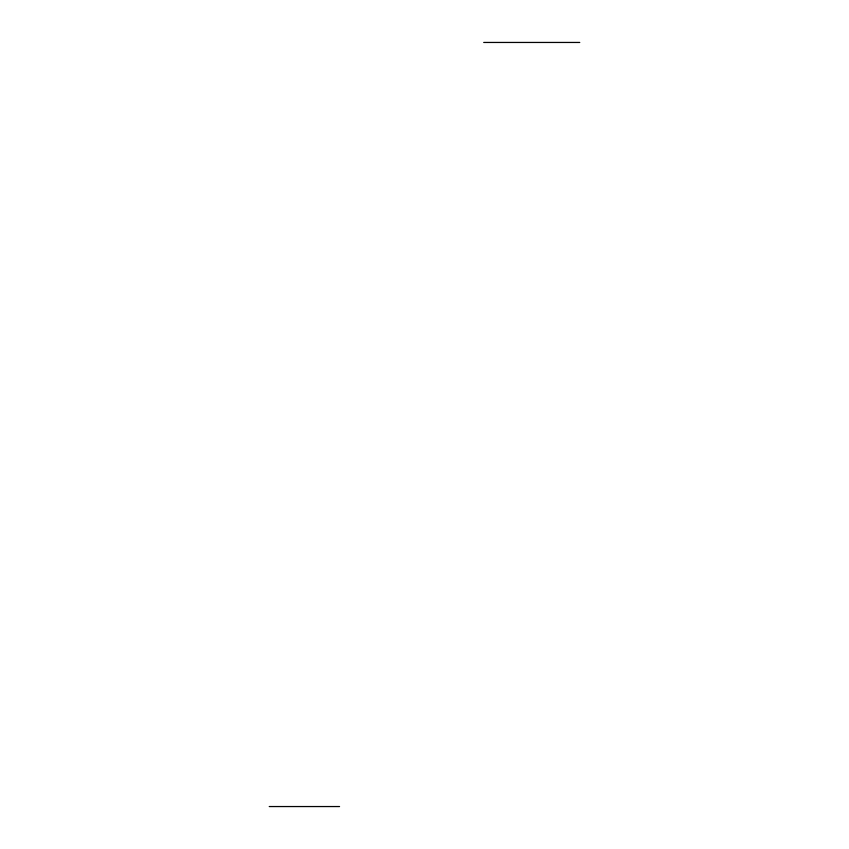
<?xml version="1.0" encoding="UTF-8"?>
<svg xmlns="http://www.w3.org/2000/svg" width="849" height="849" viewBox="0 0 849 849"><rect width="100%" height="100%" fill="white"/><g stroke="black" fill="none" stroke-linecap="round" stroke-linejoin="round"><path stroke-width="1.27" d="M483.707 42.45L579.761 42.45M269.239 806.55L339.558 806.55"/></g></svg>
